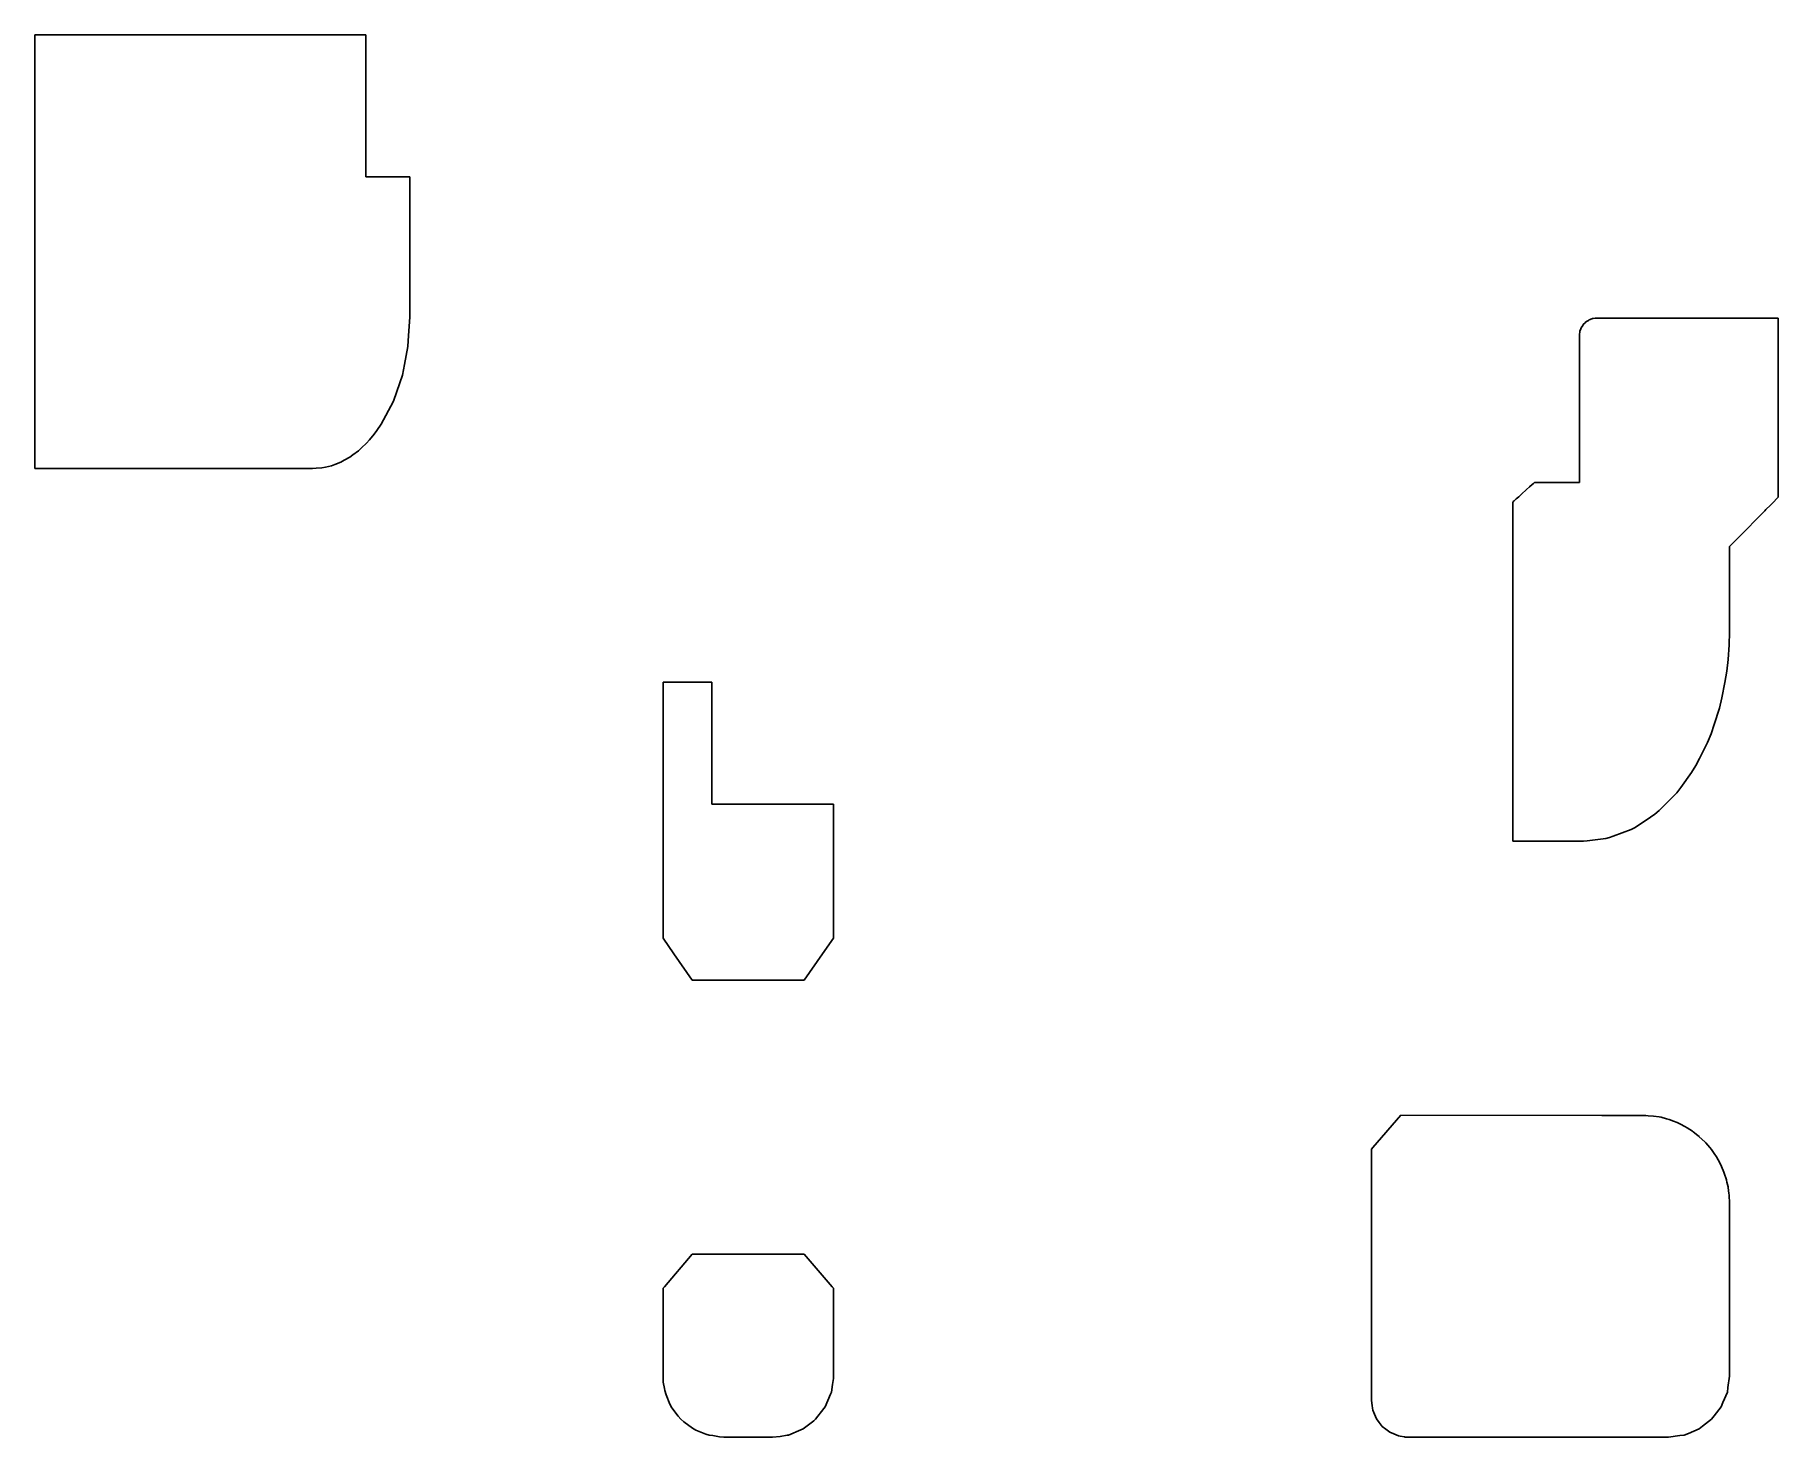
# Model space of a CAD drawing. Header units: metres. Extents: x 2.4 to 74, y -16 to 41.6.
import ezdxf

# ---------------------------------------------------------------- set-up
doc = ezdxf.new("R2010")
doc.units = ezdxf.units.M

msp = doc.modelspace()

# ---------------------------------------------------------------- linework, layer by layer
for p, q in [((2.4, 40.954), (2.4, 41.59)), ((2.4, 41.59), (14.373, 41.59)), ((14.373, 41.59), (16, 41.59)), ((16, 41.59), (16, 40.752)), ((16, 41.59), (16, 41.59)), ((2.4, 40.547), (2.4, 40.954)), ((2.4, 39.625), (2.4, 40.547)), ((16, 40.752), (16, 40.522)), ((16, 40.522), (16, 40.147)), ((16, 40.147), (16, 39.164)), ((2.4, 38.965), (2.4, 39.625)), ((2.4, 30.003), (2.4, 38.965)), ((16, 39.164), (16, 38.149)), ((16, 38.149), (16, 37.575)), ((16, 37.575), (16, 35.765)), ((16, 35.765), (16.114, 35.765)), ((16.114, 35.765), (17.8, 35.765)), ((17.8, 35.765), (17.8, 35.595)), ((17.8, 35.595), (17.8, 33.486)), ((17.8, 33.486), (17.8, 30.99)), ((17.8, 30.99), (17.8, 30)), ((2.4, 28.183), (2.4, 30.003)), ((17.8, 30), (17.752, 29.241)), ((65.846, 29.31), (65.855, 29.369)), ((65.855, 29.369), (65.861, 29.42)), ((65.861, 29.42), (65.896, 29.513)), ((65.896, 29.513), (65.913, 29.56)), ((65.913, 29.56), (65.972, 29.65)), ((65.972, 29.65), (65.997, 29.689)), ((65.997, 29.689), (66.077, 29.77)), ((66.077, 29.77), (66.106, 29.799)), ((66.106, 29.799), (66.205, 29.864)), ((66.205, 29.864), (66.235, 29.883)), ((66.235, 29.883), (66.345, 29.925)), ((66.345, 29.925), (66.373, 29.936)), ((66.373, 29.936), (66.401, 29.939)), ((66.401, 29.939), (66.487, 29.953)), ((66.487, 29.953), (66.514, 29.954)), ((66.514, 29.954), (72.319, 29.954)), ((72.319, 29.954), (74, 29.954)), ((74, 29.954), (74, 29.474)), ((74, 29.474), (74, 24.144)), ((17.723, 28.786), (17.581, 28.056)), ((17.752, 29.241), (17.723, 28.786)), ((65.843, 29.278), (65.846, 29.31)), ((65.843, 26.801), (65.843, 29.278)), ((2.4, 26.674), (2.4, 28.183)), ((17.581, 28.056), (17.496, 27.619)), ((17.496, 27.619), (17.264, 26.946)), ((2.4, 23.777), (2.4, 26.674)), ((17.126, 26.543), (16.815, 25.953)), ((17.264, 26.946), (17.126, 26.543)), ((65.843, 23.2), (65.843, 26.801)), ((16.815, 25.953), (16.628, 25.6)), ((16.338, 25.19), (16.14, 24.962)), ((16.446, 25.343), (16.338, 25.19)), ((16.628, 25.6), (16.446, 25.343)), ((15.464, 24.349), (15.331, 24.251)), ((15.686, 24.512), (15.464, 24.349)), ((15.812, 24.629), (15.686, 24.512)), ((16.022, 24.826), (15.812, 24.629)), ((16.14, 24.962), (16.022, 24.826)), ((6.669, 23.777), (2.4, 23.777)), ((13.8, 23.777), (6.669, 23.777)), ((13.947, 23.788), (13.8, 23.777)), ((14.192, 23.807), (13.947, 23.788)), ((14.337, 23.841), (14.192, 23.807)), ((14.58, 23.897), (14.337, 23.841)), ((14.723, 23.952), (14.58, 23.897)), ((14.961, 24.045), (14.723, 23.952)), ((15.1, 24.122), (14.961, 24.045)), ((15.331, 24.251), (15.1, 24.122)), ((74, 24.144), (74, 22.624)), ((63.461, 22.725), (63.67, 22.913)), ((63.67, 22.913), (63.79, 23.022)), ((63.79, 23.022), (63.901, 23.121)), ((63.901, 23.121), (63.948, 23.163)), ((63.948, 23.163), (63.988, 23.2)), ((63.988, 23.2), (64.374, 23.2)), ((64.374, 23.2), (64.375, 23.2)), ((64.375, 23.2), (64.376, 23.2)), ((64.376, 23.2), (64.377, 23.2)), ((64.377, 23.2), (65.843, 23.2)), ((63.1, 22.4), (63.104, 22.404)), ((63.1, 10.557), (63.1, 22.4)), ((63.104, 22.404), (63.116, 22.415)), ((63.116, 22.415), (63.137, 22.433)), ((63.137, 22.433), (63.165, 22.459)), ((63.165, 22.459), (63.202, 22.492)), ((63.202, 22.492), (63.245, 22.53)), ((63.245, 22.53), (63.347, 22.622)), ((63.347, 22.622), (63.461, 22.725)), ((73.686, 22.282), (73.5, 22.093)), ((73.752, 22.348), (73.686, 22.282)), ((74, 22.6), (73.752, 22.348)), ((74, 22.624), (74, 22.6)), ((73.155, 21.743), (72.641, 21.222)), ((73.223, 21.812), (73.155, 21.743)), ((73.449, 22.042), (73.223, 21.812)), ((73.5, 22.093), (73.449, 22.042)), ((72.215, 20.79), (72, 20.572)), ((72.428, 21.006), (72.215, 20.79)), ((72.641, 21.222), (72.428, 21.006)), ((72.641, 21.222), (72.641, 21.222)), ((72, 20.572), (72, 18.695)), ((72, 18.695), (72, 18.506)), ((72, 18.506), (72, 17.058)), ((71.982, 16.539), (71.945, 15.942)), ((72, 17.056), (71.982, 16.539)), ((72, 17.058), (72, 17.056)), ((72, 17.058), (72, 17.058)), ((71.945, 15.942), (71.895, 15.46)), ((71.895, 15.46), (71.812, 14.988)), ((28.2, 10.624), (28.2, 15)), ((28.2, 15), (28.826, 15)), ((28.826, 15), (30.2, 15)), ((30.2, 15), (30.2, 14.269)), ((71.694, 14.362), (71.587, 13.936)), ((71.812, 14.988), (71.694, 14.362)), ((30.2, 14.269), (30.2, 12.651)), ((71.587, 13.936), (71.367, 13.264)), ((71.243, 12.89), (71.094, 12.534)), ((71.367, 13.264), (71.243, 12.89)), ((30.2, 12.651), (30.2, 12.57)), ((30.2, 12.57), (30.2, 12.393)), ((30.2, 12.393), (30.2, 12.312)), ((30.2, 12.312), (30.2, 12.136)), ((71.094, 12.534), (70.769, 11.875)), ((30.2, 12.136), (30.2, 12.061)), ((30.2, 12.061), (30.2, 11.896)), ((30.2, 11.896), (30.2, 11.831)), ((30.2, 11.831), (30.2, 11.69)), ((30.2, 11.69), (30.2, 11.641)), ((30.2, 11.641), (30.2, 11.533)), ((30.2, 11.533), (30.2, 11.095)), ((70.614, 11.577), (70.44, 11.301)), ((70.769, 11.875), (70.614, 11.577)), ((30.2, 11.095), (30.2, 10)), ((70.44, 11.301), (70.007, 10.685)), ((28.2, 9.639), (28.2, 10.624)), ((63.1, 10.046), (63.1, 10.557)), ((63.1, 8.482), (63.1, 10.046)), ((69.652, 10.269), (69.113, 9.732)), ((69.837, 10.465), (69.652, 10.269)), ((70.007, 10.685), (69.837, 10.465)), ((28.2, 9.538), (28.2, 9.639)), ((28.2, 8.837), (28.2, 9.538)), ((30.2, 10), (32.003, 10)), ((32.003, 10), (35.2, 10)), ((35.2, 10), (35.2, 8.562)), ((35.2, 10), (35.2, 10)), ((68.761, 9.462), (68.124, 9.04)), ((68.941, 9.585), (68.761, 9.462)), ((69.113, 9.732), (68.941, 9.585)), ((28.2, 4.488), (28.2, 8.837)), ((67.076, 8.622), (66.92, 8.589)), ((67.23, 8.677), (67.076, 8.622)), ((67.96, 8.955), (67.23, 8.677)), ((68.124, 9.04), (67.96, 8.955)), ((35.2, 8.562), (35.2, 4.488)), ((63.166, 8.482), (63.1, 8.482)), ((66, 8.482), (63.166, 8.482)), ((66.152, 8.493), (66, 8.482)), ((66.92, 8.589), (66.152, 8.493)), ((28.649, 3.846), (28.2, 4.488)), ((35.2, 4.488), (34.751, 3.846)), ((29.4, 2.772), (28.649, 3.846)), ((34.751, 3.846), (34, 2.772)), ((32.812, 2.772), (29.4, 2.772)), ((34, 2.772), (32.812, 2.772)), ((58.5, -2.779), (57.359, -4.111)), ((66.76, -2.789), (58.5, -2.779)), ((68.566, -2.789), (66.76, -2.789)), ((68.664, -2.801), (68.566, -2.789)), ((68.879, -2.814), (68.664, -2.801)), ((69.115, -2.851), (68.879, -2.814)), ((69.2, -2.865), (69.115, -2.851)), ((69.415, -2.922), (69.2, -2.865)), ((69.525, -2.952), (69.415, -2.922)), ((69.708, -3.021), (69.525, -2.952)), ((69.851, -3.076), (69.708, -3.021)), ((69.99, -3.147), (69.851, -3.076)), ((70.17, -3.238), (69.99, -3.147)), ((70.26, -3.296), (70.17, -3.238)), ((70.476, -3.436), (70.26, -3.296)), ((70.515, -3.467), (70.476, -3.436)), ((70.703, -3.619), (70.515, -3.467)), ((57.359, -4.111), (57.3, -4.173)), ((57.3, -4.173), (57.3, -5.574)), ((70.756, -3.66), (70.703, -3.619)), ((70.763, -3.666), (70.756, -3.66)), ((70.984, -3.876), (70.763, -3.666)), ((71.026, -3.916), (70.984, -3.876)), ((71.191, -4.109), (71.026, -3.916)), ((71.26, -4.191), (71.191, -4.109)), ((71.375, -4.357), (71.26, -4.191)), ((71.464, -4.486), (71.375, -4.357)), ((71.537, -4.617), (71.464, -4.486)), ((71.635, -4.795), (71.537, -4.617)), ((71.675, -4.886), (71.635, -4.795)), ((71.772, -5.112), (71.675, -4.886)), ((71.675, -4.886), (71.675, -4.886)), ((57.3, -5.574), (57.3, -6.629)), ((71.789, -5.163), (71.772, -5.112)), ((71.875, -5.433), (71.789, -5.163)), ((71.878, -5.445), (71.875, -5.433)), ((71.898, -5.533), (71.878, -5.445)), ((71.941, -5.72), (71.898, -5.533)), ((71.946, -5.745), (71.941, -5.72)), ((71.979, -5.991), (71.946, -5.745)), ((71.987, -6.048), (71.979, -5.991)), ((71.99, -6.114), (71.987, -6.048)), ((72, -6.342), (71.99, -6.114)), ((72, -6.992), (72, -6.342)), ((57.3, -6.629), (57.3, -6.694)), ((57.3, -6.694), (57.3, -7.455)), ((72, -7.732), (72, -6.992)), ((57.3, -7.455), (57.3, -7.534)), ((57.3, -7.534), (57.3, -14.177)), ((72, -8.518), (72, -7.732)), ((29.4, -8.489), (28.259, -9.821)), ((32.735, -8.489), (29.4, -8.489)), ((34, -8.489), (32.735, -8.489)), ((35.141, -9.821), (34, -8.489)), ((72, -8.661), (72, -8.518)), ((72, -13.5), (72, -8.661)), ((28.259, -9.821), (28.2, -9.883)), ((28.2, -9.883), (28.2, -10.805)), ((35.2, -9.883), (35.141, -9.821)), ((35.2, -10.668), (35.2, -9.883)), ((35.2, -11.189), (35.2, -10.668)), ((28.2, -10.805), (28.2, -11.389)), ((28.2, -11.389), (28.2, -11.715)), ((35.2, -11.481), (35.2, -11.189)), ((28.2, -11.715), (28.2, -13.5)), ((35.2, -13.5), (35.2, -11.481)), ((35.2, -11.481), (35.2, -11.481)), ((28.2, -13.5), (28.208, -13.667)), ((35.156, -13.833), (35.196, -13.588)), ((35.196, -13.588), (35.2, -13.5)), ((71.939, -13.967), (72, -13.5)), ((28.208, -13.667), (28.212, -13.745)), ((28.212, -13.745), (28.259, -14.001)), ((28.259, -14.001), (28.272, -14.09)), ((28.272, -14.09), (28.323, -14.257)), ((28.323, -14.257), (28.484, -14.646)), ((34.865, -14.75), (35.077, -14.239)), ((35.077, -14.239), (35.115, -14.147)), ((35.115, -14.147), (35.156, -13.833)), ((57.3, -14.177), (57.3, -14.293)), ((57.3, -14.293), (57.3, -14.5)), ((71.735, -14.582), (71.915, -14.147)), ((71.915, -14.147), (71.939, -13.967)), ((28.484, -14.646), (28.565, -14.798)), ((28.565, -14.798), (28.824, -15.136)), ((34.468, -15.268), (34.805, -14.829)), ((34.805, -14.829), (34.865, -14.75)), ((57.3, -14.5), (57.322, -14.704)), ((57.322, -14.704), (57.341, -14.813)), ((57.341, -14.813), (57.351, -14.888)), ((57.351, -14.888), (57.422, -15.059)), ((71.379, -15.123), (71.665, -14.75)), ((71.665, -14.75), (71.735, -14.582)), ((28.824, -15.136), (28.932, -15.268)), ((28.932, -15.268), (29.055, -15.369)), ((29.055, -15.369), (29.405, -15.637)), ((29.405, -15.637), (29.541, -15.71)), ((29.541, -15.71), (29.956, -15.882)), ((33.347, -15.915), (33.858, -15.703)), ((33.858, -15.703), (33.95, -15.665)), ((33.95, -15.665), (34.389, -15.328)), ((34.389, -15.328), (34.468, -15.268)), ((57.422, -15.059), (57.501, -15.25)), ((57.501, -15.25), (57.613, -15.396)), ((57.613, -15.396), (57.739, -15.561)), ((57.739, -15.561), (57.886, -15.673)), ((57.886, -15.673), (58.05, -15.799)), ((70.315, -15.845), (70.75, -15.665)), ((70.75, -15.665), (70.894, -15.554)), ((70.894, -15.554), (71.268, -15.268)), ((71.268, -15.268), (71.379, -15.123)), ((29.956, -15.882), (30.101, -15.926)), ((30.101, -15.926), (30.239, -15.939)), ((30.239, -15.939), (30.523, -15.983)), ((30.523, -15.983), (30.7, -16)), ((30.7, -16), (31.85, -16)), ((31.85, -16), (32.7, -16)), ((32.7, -16), (33.005, -15.97)), ((33.005, -15.97), (33.298, -15.921)), ((33.298, -15.921), (33.347, -15.915)), ((58.05, -15.799), (58.221, -15.87)), ((58.221, -15.87), (58.412, -15.949)), ((58.412, -15.949), (58.475, -15.96)), ((58.475, -15.96), (58.653, -15.993)), ((58.653, -15.993), (58.677, -15.995)), ((58.677, -15.995), (58.7, -15.996)), ((58.7, -15.996), (58.738, -15.999)), ((58.738, -15.999), (58.762, -15.999)), ((58.762, -15.999), (58.8, -16)), ((58.8, -16), (65.931, -16)), ((65.931, -16), (69.5, -16)), ((69.5, -16), (69.967, -15.939)), ((69.967, -15.939), (70.147, -15.915)), ((70.147, -15.915), (70.315, -15.845))]:
    msp.add_line(p, q)

doc.saveas('drawing.dxf')
